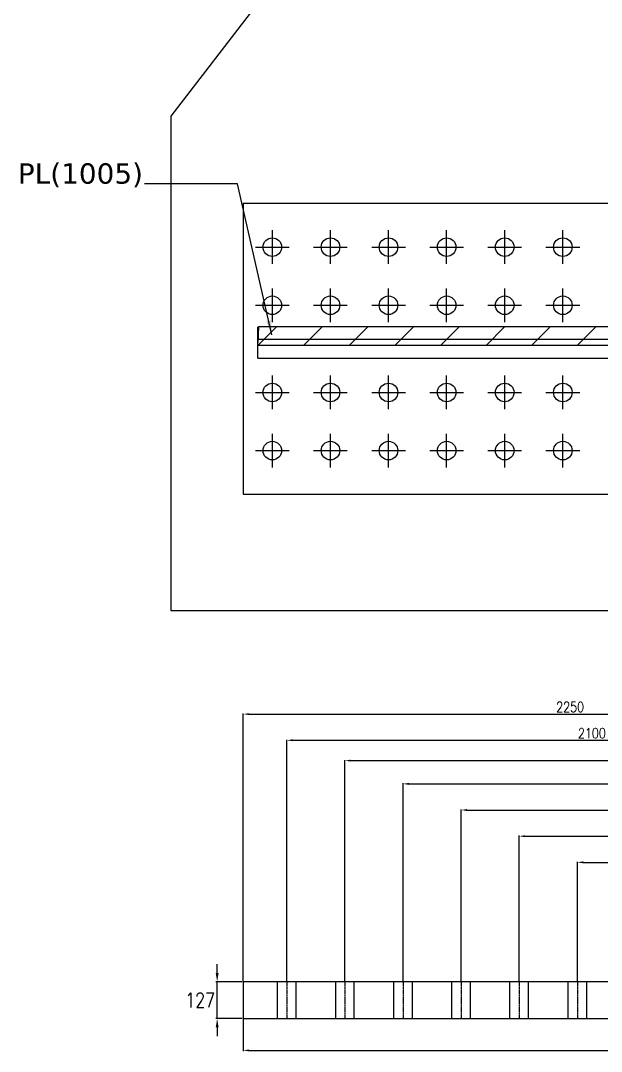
# Model space of a CAD drawing. Header units: millimetres. Extents: x 1541 to 289025, y -12015 to 47026.
# Drawn here: x 61221 to 63220, y 7033 to 10579 of the extents above; entities that cross this region are included whole.
import ezdxf

# ---------------------------------------------------------------- set-up
doc = ezdxf.new("R2010")
doc.units = ezdxf.units.MM
doc.header["$LTSCALE"] = 0.1
doc.linetypes.add('DASHDOT', pattern=[25.4, 12.7, -6.35, 0, -6.35])
for name, color, linetype in [('CONCRETO', 2, 'Continuous'), ('COTAS', 8, 'Continuous'), ('EJE PERNO', 1, 'DASHDOT'), ('PERNOS', 3, 'Continuous'), ('PLATINA', 5, 'Continuous'), ('TEXTO GENERAL', 3, 'Continuous')]:
    doc.layers.add(name, color=color, linetype=linetype)
doc.styles.add('CNI_COTAS', font='romans.shx', dxfattribs={"width": 0.8})
doc.styles.add('TEXTO GENERAL', font='verdana.ttf', dxfattribs={"height": 0.9})
doc.dimstyles.new('1.2', dxfattribs={"dimscale": 0, "dimtxt": 35, "dimasz": 20, "dimexe": 2, "dimexo": 2, "dimgap": 7, "dimtad": 1, "dimdec": 0, "dimzin": 4, "dimdsep": 46, "dimtxsty": 'CNI_COTAS', "dimcen": 0, "dimclrd": 256, "dimclrt": 3, "dimadec": 0, "dimazin": 0, "dimtfac": 1, "dimtdec": 0, "dimtmove": 2, "dimatfit": 0, "dimfxl": 0.05, "dimtolj": 1, "dimtzin": 0, "dimarcsym": 1})
doc.dimstyles.new('1.3', dxfattribs={"dimscale": 0, "dimtxt": 50, "dimasz": 30, "dimexe": 4, "dimexo": 4, "dimgap": 9, "dimtad": 1, "dimdec": 0, "dimzin": 4, "dimdsep": 46, "dimtxsty": 'CNI_COTAS', "dimcen": 0, "dimclrd": 256, "dimclrt": 3, "dimadec": 0, "dimazin": 0, "dimtfac": 1, "dimtdec": 0, "dimtmove": 2, "dimatfit": 0, "dimfxl": 0.05, "dimtolj": 1, "dimtzin": 0, "dimarcsym": 0})
doc.dimstyles.new('1.4', dxfattribs={"dimscale": 0, "dimtxt": 70, "dimasz": 50, "dimexe": 4, "dimexo": 4, "dimgap": 15, "dimtad": 1, "dimdec": 0, "dimzin": 4, "dimdsep": 46, "dimtxsty": 'CNI_COTAS', "dimcen": 0, "dimclrd": 256, "dimclrt": 3, "dimadec": 0, "dimazin": 0, "dimtfac": 1, "dimtdec": 0, "dimtmove": 2, "dimatfit": 0, "dimfxl": 0.05, "dimtolj": 1, "dimtzin": 0, "dimarcsym": 0})

# ---------------------------------------------------------------- blocks, each defined once
blk = doc.blocks.new('*D2668')
at = {"layer": 'COTAS', "lineweight": -2, "ltscale": 3, "transparency": 16777216}
for p, q in [((61897.1, 7302.5), (61897.1, 7332.5)), ((61897.1, 7145.5), (61897.1, 7272.5)), ((61897.1, 7115.5), (61897.1, 7085.5))]:
    blk.add_line(p, q, dxfattribs=at)
at = {"layer": 'COTAS', "color": 0, "lineweight": -2, "ltscale": 3, "transparency": 16777216}
for p, q in [((61983.1, 7272.5), (61893.1, 7272.5)), ((61983.1, 7145.5), (61893.1, 7145.5))]:
    blk.add_line(p, q, dxfattribs=at)
at = {"layer": 'COTAS', "ltscale": 3, "transparency": 16777216}
for points in [[(61892.1, 7302.5), (61902.1, 7302.5), (61897.1, 7272.5)], [(61892.1, 7115.5), (61902.1, 7115.5), (61897.1, 7145.5)]]:
    blk.add_solid(points, dxfattribs=at)
at = {"layer": 'Defpoints', "color": 0, "ltscale": 3, "transparency": 16777216}
for p in [(61897.1, 7272.5), (61987.1, 7272.5), (61987.1, 7145.5)]:
    blk.add_point(p, dxfattribs=at)
at = {"layer": 'COTAS', "color": 3, "ltscale": 3, "transparency": 16777216, "insert": (61838.6, 7209), "char_height": 50, "attachment_point": 5, "rotation": 0.2, "style": 'CNI_COTAS'}
blk.add_mtext('\\A1;127', dxfattribs=at)
blk = doc.blocks.new('*D2208')
at = {"layer": 'COTAS', "color": 0, "lineweight": -2, "transparency": 16777216}
for p, q in [((61987.1, 7143.5), (61987.1, 7034)), ((66487.1, 7143.5), (66487.1, 7034))]:
    blk.add_line(p, q, dxfattribs=at)
at = {"layer": 'COTAS', "lineweight": -2, "transparency": 16777216}
blk.add_line((62007.1, 7036), (66467.1, 7036), dxfattribs=at)
at = {"layer": 'COTAS', "transparency": 16777216}
for points in [[(62007.1, 7039.4), (62007.1, 7032.7), (61987.1, 7036)], [(66467.1, 7039.4), (66467.1, 7032.7), (66487.1, 7036)]]:
    blk.add_solid(points, dxfattribs=at)
at = {"layer": 'Defpoints', "color": 0, "transparency": 16777216}
for p in [(61987.1, 7145.5), (66487.1, 7145.5), (66487.1, 7036)]:
    blk.add_point(p, dxfattribs=at)
at = {"layer": 'COTAS', "color": 3, "transparency": 16777216, "insert": (64237.1, 7060.5), "char_height": 35, "attachment_point": 5, "style": 'CNI_COTAS'}
blk.add_mtext('\\A1;4500', dxfattribs=at)
blk = doc.blocks.new('*D2180')
at = {"layer": 'COTAS', "color": 0, "lineweight": -2, "transparency": 16777216}
for p, q in [((63137.1, 7274.5), (63137.1, 7685)), ((64237.1, 7274.5), (64237.1, 7685))]:
    blk.add_line(p, q, dxfattribs=at)
at = {"layer": 'COTAS', "lineweight": -2, "transparency": 16777216}
blk.add_line((63157.1, 7683), (64217.1, 7683), dxfattribs=at)
at = {"layer": 'COTAS', "transparency": 16777216}
for points in [[(63157.1, 7686.4), (63157.1, 7679.7), (63137.1, 7683)], [(64217.1, 7686.4), (64217.1, 7679.7), (64237.1, 7683)]]:
    blk.add_solid(points, dxfattribs=at)
at = {"layer": 'Defpoints', "color": 0, "transparency": 16777216}
for p in [(64237.1, 7683), (63137.1, 7272.5), (64237.1, 7272.5)]:
    blk.add_point(p, dxfattribs=at)
at = {"layer": 'COTAS', "color": 3, "transparency": 16777216, "insert": (63687.1, 7707.5), "char_height": 35, "attachment_point": 5, "style": 'CNI_COTAS'}
blk.add_mtext('\\A1;1100', dxfattribs=at)
blk = doc.blocks.new('*D2181')
at = {"layer": 'COTAS', "color": 0, "lineweight": -2, "transparency": 16777216}
for p, q in [((62937.1, 7274.5), (62937.1, 7775)), ((64237.1, 7274.5), (64237.1, 7775))]:
    blk.add_line(p, q, dxfattribs=at)
at = {"layer": 'COTAS', "lineweight": -2, "transparency": 16777216}
blk.add_line((62957.1, 7773), (64217.1, 7773), dxfattribs=at)
at = {"layer": 'COTAS', "transparency": 16777216}
for points in [[(62957.1, 7776.4), (62957.1, 7769.7), (62937.1, 7773)], [(64217.1, 7776.4), (64217.1, 7769.7), (64237.1, 7773)]]:
    blk.add_solid(points, dxfattribs=at)
at = {"layer": 'Defpoints', "color": 0, "transparency": 16777216}
for p in [(64237.1, 7773), (62937.1, 7272.5), (64237.1, 7272.5)]:
    blk.add_point(p, dxfattribs=at)
at = {"layer": 'COTAS', "color": 3, "transparency": 16777216, "insert": (63587.1, 7797.5), "char_height": 35, "attachment_point": 5, "style": 'CNI_COTAS'}
blk.add_mtext('\\A1;1300', dxfattribs=at)
blk = doc.blocks.new('*D2182')
at = {"layer": 'COTAS', "color": 0, "lineweight": -2, "transparency": 16777216}
for p, q in [((62737.1, 7274.5), (62737.1, 7865)), ((64237.1, 7274.5), (64237.1, 7865))]:
    blk.add_line(p, q, dxfattribs=at)
at = {"layer": 'COTAS', "lineweight": -2, "transparency": 16777216}
blk.add_line((62757.1, 7863), (64217.1, 7863), dxfattribs=at)
at = {"layer": 'COTAS', "transparency": 16777216}
for points in [[(62757.1, 7866.4), (62757.1, 7859.7), (62737.1, 7863)], [(64217.1, 7866.4), (64217.1, 7859.7), (64237.1, 7863)]]:
    blk.add_solid(points, dxfattribs=at)
at = {"layer": 'Defpoints', "color": 0, "transparency": 16777216}
for p in [(64237.1, 7863), (62737.1, 7272.5), (64237.1, 7272.5)]:
    blk.add_point(p, dxfattribs=at)
at = {"layer": 'COTAS', "color": 3, "transparency": 16777216, "insert": (63487.1, 7887.5), "char_height": 35, "attachment_point": 5, "style": 'CNI_COTAS'}
blk.add_mtext('\\A1;1500', dxfattribs=at)
blk = doc.blocks.new('*D2183')
at = {"layer": 'COTAS', "color": 0, "lineweight": -2, "transparency": 16777216}
for p, q in [((62537.1, 7274.5), (62537.1, 7955)), ((64237.1, 7274.5), (64237.1, 7955))]:
    blk.add_line(p, q, dxfattribs=at)
at = {"layer": 'COTAS', "lineweight": -2, "transparency": 16777216}
blk.add_line((62557.1, 7953), (64217.1, 7953), dxfattribs=at)
at = {"layer": 'COTAS', "transparency": 16777216}
for points in [[(62557.1, 7956.4), (62557.1, 7949.7), (62537.1, 7953)], [(64217.1, 7956.4), (64217.1, 7949.7), (64237.1, 7953)]]:
    blk.add_solid(points, dxfattribs=at)
at = {"layer": 'Defpoints', "color": 0, "transparency": 16777216}
for p in [(64237.1, 7953), (62537.1, 7272.5), (64237.1, 7272.5)]:
    blk.add_point(p, dxfattribs=at)
at = {"layer": 'COTAS', "color": 3, "transparency": 16777216, "insert": (63387.1, 7977.5), "char_height": 35, "attachment_point": 5, "style": 'CNI_COTAS'}
blk.add_mtext('\\A1;1700', dxfattribs=at)
blk = doc.blocks.new('*D2184')
at = {"layer": 'COTAS', "color": 0, "lineweight": -2, "transparency": 16777216}
for p, q in [((62337.1, 7274.5), (62337.1, 8035)), ((64237.1, 7274.5), (64237.1, 8035))]:
    blk.add_line(p, q, dxfattribs=at)
at = {"layer": 'COTAS', "lineweight": -2, "transparency": 16777216}
blk.add_line((62357.1, 8033), (64217.1, 8033), dxfattribs=at)
at = {"layer": 'COTAS', "transparency": 16777216}
for points in [[(62357.1, 8036.4), (62357.1, 8029.7), (62337.1, 8033)], [(64217.1, 8036.4), (64217.1, 8029.7), (64237.1, 8033)]]:
    blk.add_solid(points, dxfattribs=at)
at = {"layer": 'Defpoints', "color": 0, "transparency": 16777216}
for p in [(64237.1, 8033), (62337.1, 7272.5), (64237.1, 7272.5)]:
    blk.add_point(p, dxfattribs=at)
at = {"layer": 'COTAS', "color": 3, "transparency": 16777216, "insert": (63287.1, 8057.5), "char_height": 35, "attachment_point": 5, "style": 'CNI_COTAS'}
blk.add_mtext('\\A1;1900', dxfattribs=at)
blk = doc.blocks.new('*D2185')
at = {"layer": 'COTAS', "color": 0, "lineweight": -2, "transparency": 16777216}
for p, q in [((62137.1, 7274.5), (62137.1, 8105)), ((64237.1, 7274.5), (64237.1, 8105))]:
    blk.add_line(p, q, dxfattribs=at)
at = {"layer": 'COTAS', "lineweight": -2, "transparency": 16777216}
blk.add_line((62157.1, 8103), (64217.1, 8103), dxfattribs=at)
at = {"layer": 'COTAS', "transparency": 16777216}
for points in [[(62157.1, 8106.4), (62157.1, 8099.7), (62137.1, 8103)], [(64217.1, 8106.4), (64217.1, 8099.7), (64237.1, 8103)]]:
    blk.add_solid(points, dxfattribs=at)
at = {"layer": 'Defpoints', "color": 0, "transparency": 16777216}
for p in [(64237.1, 8103), (62137.1, 7272.5), (64237.1, 7272.5)]:
    blk.add_point(p, dxfattribs=at)
at = {"layer": 'COTAS', "color": 3, "transparency": 16777216, "insert": (63187.1, 8127.5), "char_height": 35, "attachment_point": 5, "style": 'CNI_COTAS'}
blk.add_mtext('\\A1;2100', dxfattribs=at)
blk = doc.blocks.new('*D2186')
at = {"layer": 'COTAS', "color": 0, "lineweight": -2, "transparency": 16777216}
for p, q in [((61987.1, 7274.5), (61987.1, 8195)), ((64237.1, 7274.5), (64237.1, 8195))]:
    blk.add_line(p, q, dxfattribs=at)
at = {"layer": 'COTAS', "lineweight": -2, "transparency": 16777216}
blk.add_line((62007.1, 8193), (64217.1, 8193), dxfattribs=at)
at = {"layer": 'COTAS', "transparency": 16777216}
for points in [[(62007.1, 8196.4), (62007.1, 8189.7), (61987.1, 8193)], [(64217.1, 8196.4), (64217.1, 8189.7), (64237.1, 8193)]]:
    blk.add_solid(points, dxfattribs=at)
at = {"layer": 'Defpoints', "color": 0, "transparency": 16777216}
for p in [(64237.1, 8193), (61987.1, 7272.5), (64237.1, 7272.5)]:
    blk.add_point(p, dxfattribs=at)
at = {"layer": 'COTAS', "color": 3, "transparency": 16777216, "insert": (63112.1, 8217.5), "char_height": 35, "attachment_point": 5, "style": 'CNI_COTAS'}
blk.add_mtext('\\A1;2250', dxfattribs=at)
blk = doc.blocks.new('A$C3a5a2e85')
at = {"linetype": 'Continuous'}
h = blk.add_hatch(dxfattribs=at)
h.set_pattern_fill('', scale=35, angle=180, style=0, pattern_type=0)
h.set_pattern_definition([(225, (66437.13, 9460.98), (78.5772, -78.5772), [])])
h.paths.add_polyline_path([(62037.1, 9461), (66437.1, 9461), (66437.1, 9471.4), (66434.8, 9525.2), (62039.5, 9525.2), (62037.1, 9471.4)])
at = {"color": 3, "linetype": 'Continuous'}
for p, q in [((62087.1, 9741.7), (62087.1, 9857.7)), ((62287.1, 9741.7), (62287.1, 9857.7)), ((62487.1, 9741.7), (62487.1, 9857.7)), ((62687.1, 9741.7), (62687.1, 9857.7)), ((62887.1, 9741.7), (62887.1, 9857.7)), ((63087.1, 9741.7), (63087.1, 9857.7)), ((62029.1, 9799.7), (62145.1, 9799.7)), ((62229.1, 9799.7), (62345.1, 9799.7)), ((62429.1, 9799.7), (62545.1, 9799.7)), ((62629.1, 9799.7), (62745.1, 9799.7)), ((62829.1, 9799.7), (62945.1, 9799.7)), ((63029.1, 9799.7), (63145.1, 9799.7)), ((62087.1, 9541.7), (62087.1, 9657.7)), ((62287.1, 9541.7), (62287.1, 9657.7)), ((62487.1, 9541.7), (62487.1, 9657.7)), ((62687.1, 9541.7), (62687.1, 9657.7)), ((62887.1, 9541.7), (62887.1, 9657.7)), ((63087.1, 9541.7), (63087.1, 9657.7)), ((62029.1, 9599.7), (62145.1, 9599.7)), ((62229.1, 9599.7), (62345.1, 9599.7)), ((62429.1, 9599.7), (62545.1, 9599.7)), ((62629.1, 9599.7), (62745.1, 9599.7)), ((62829.1, 9599.7), (62945.1, 9599.7)), ((63029.1, 9599.7), (63145.1, 9599.7)), ((62087.1, 9241.7), (62087.1, 9357.7)), ((62287.1, 9241.7), (62287.1, 9357.7)), ((62487.1, 9241.7), (62487.1, 9357.7)), ((62687.1, 9241.7), (62687.1, 9357.7)), ((62887.1, 9241.7), (62887.1, 9357.7)), ((63087.1, 9241.7), (63087.1, 9357.7)), ((62029.1, 9299.7), (62145.1, 9299.7)), ((62229.1, 9299.7), (62345.1, 9299.7)), ((62429.1, 9299.7), (62545.1, 9299.7)), ((62629.1, 9299.7), (62745.1, 9299.7)), ((62829.1, 9299.7), (62945.1, 9299.7)), ((63029.1, 9299.7), (63145.1, 9299.7)), ((62087.1, 9041.7), (62087.1, 9157.7)), ((62287.1, 9041.7), (62287.1, 9157.7)), ((62487.1, 9041.7), (62487.1, 9157.7)), ((62687.1, 9041.7), (62687.1, 9157.7)), ((62887.1, 9041.7), (62887.1, 9157.7)), ((63087.1, 9041.7), (63087.1, 9157.7)), ((62029.1, 9099.7), (62145.1, 9099.7)), ((62229.1, 9099.7), (62345.1, 9099.7)), ((62429.1, 9099.7), (62545.1, 9099.7)), ((62629.1, 9099.7), (62745.1, 9099.7)), ((62829.1, 9099.7), (62945.1, 9099.7)), ((63029.1, 9099.7), (63145.1, 9099.7))]:
    blk.add_line(p, q, dxfattribs=at)
at = {"layer": 'CONCRETO', "linetype": 'Continuous'}
blk.add_lwpolyline([(61737.5, 8549.7), (66687.1, 8549.7), (66737.1, 8549.7), (66737.1, 10249.7), (64737.3, 12846.7), (63737.3, 12846.7), (61737.5, 10249.7)], close=True, dxfattribs=at)
at = {"layer": 'EJE PERNO'}
for p, q in [((62137.1, 7272.5), (62137.1, 7145.5)), ((62337.1, 7272.5), (62337.1, 7145.5)), ((62537.1, 7272.5), (62537.1, 7145.5)), ((62737.1, 7272.5), (62737.1, 7145.5)), ((62937.1, 7272.5), (62937.1, 7145.5)), ((63137.1, 7272.5), (63137.1, 7145.5))]:
    blk.add_line(p, q, dxfattribs=at)
at = {"layer": 'PERNOS', "ltscale": 3}
for p, q in [((62105.1, 7145.5), (62105.1, 7272.5)), ((62169.1, 7145.5), (62169.1, 7272.5)), ((62305.1, 7145.5), (62305.1, 7272.5)), ((62369.1, 7145.5), (62369.1, 7272.5)), ((62505.1, 7145.5), (62505.1, 7272.5)), ((62569.1, 7145.5), (62569.1, 7272.5)), ((62705.1, 7145.5), (62705.1, 7272.5)), ((62769.1, 7145.5), (62769.1, 7272.5)), ((62905.1, 7145.5), (62905.1, 7272.5)), ((62969.1, 7145.5), (62969.1, 7272.5)), ((63105.1, 7145.5), (63105.1, 7272.5)), ((63169.1, 7145.5), (63169.1, 7272.5))]:
    blk.add_line(p, q, dxfattribs=at)
for centre in [(62087.1, 9799.7), (62287.1, 9799.7), (62487.1, 9799.7), (62687.1, 9799.7), (62887.1, 9799.7), (63087.1, 9799.7), (62087.1, 9599.7), (62287.1, 9599.7), (62487.1, 9599.7), (62687.1, 9599.7), (62887.1, 9599.7), (63087.1, 9599.7), (62087.1, 9299.7), (62287.1, 9299.7), (62487.1, 9299.7), (62687.1, 9299.7), (62887.1, 9299.7), (63087.1, 9299.7), (62087.1, 9099.7), (62287.1, 9099.7), (62487.1, 9099.7), (62687.1, 9099.7), (62887.1, 9099.7), (63087.1, 9099.7)]:
    blk.add_circle(centre, 32, dxfattribs=at)
at = {"layer": 'PLATINA', "linetype": 'Continuous'}
for p, q in [((62039.5, 9525.2), (62037.1, 9524.8)), ((62039.5, 9525.2), (62037.1, 9471.4)), ((62037.1, 9471.4), (62037.1, 9524.8)), ((66434.8, 9525.2), (62039.5, 9525.2)), ((66437.1, 9481.6), (62037.1, 9481.6)), ((62037.1, 9461), (62037.1, 9471.4)), ((62037.1, 9461), (62037.1, 9471.4)), ((62037.1, 9417.8), (62037.1, 9461)), ((66437.1, 9461), (62037.1, 9461)), ((62037.1, 9417.8), (63875.3, 9417.8))]:
    blk.add_line(p, q, dxfattribs=at)
for points in [[(61987.1, 8949.7), (66487.1, 8949.7), (66487.1, 9949.7), (61987.1, 9949.7)], [(61987.1, 7145.5), (66487.1, 7145.5), (66487.1, 7272.5), (61987.1, 7272.5)]]:
    blk.add_lwpolyline(points, close=True, dxfattribs=at)
at = {"layer": 'TEXTO GENERAL', "color": 3, "style": 'TEXTO GENERAL'}
blk.add_text('PL(1005)', height=70, dxfattribs=at).set_placement((61211.1, 10018))
at = {"layer": 'COTAS'}
for base, p1, picture, middle in [((64237.1, 8193), (61987.1, 7272.5), '*D2186', (63112.1, 8217.5)), ((64237.1, 8103), (62137.1, 7272.5), '*D2185', (63187.1, 8127.5)), ((64237.1, 8033), (62337.1, 7272.5), '*D2184', (63287.1, 8057.5)), ((64237.1, 7953), (62537.1, 7272.5), '*D2183', (63387.1, 7977.5)), ((64237.1, 7863), (62737.1, 7272.5), '*D2182', (63487.1, 7887.5)), ((64237.1, 7773), (62937.1, 7272.5), '*D2181', (63587.1, 7797.5)), ((64237.1, 7683), (63137.1, 7272.5), '*D2180', (63687.1, 7707.5))]:
    dim = blk.add_linear_dim(base=base, p1=p1, p2=(64237.1, 7272.5), angle=180, dimstyle='1.2', override={"dimscale": 1}, dxfattribs=at)
    dim.commit()
    dim.dimension.update_dxf_attribs({"geometry": picture, "text_midpoint": middle})
at = {"layer": 'COTAS', "ltscale": 3}
dim = blk.add_linear_dim(base=(61897.1, 7272.5), p1=(61987.1, 7145.5), p2=(61987.1, 7272.5), angle=270, dimstyle='1.3', override={"dimscale": 1}, dxfattribs=at)
dim.commit()
dim.dimension.update_dxf_attribs({"geometry": '*D2668', "text_midpoint": (61838.6, 7209), "text_rotation": 0.2})
at = {"layer": 'COTAS'}
dim = blk.add_linear_dim(base=(66487.1, 7036), p1=(61987.1, 7145.5), p2=(66487.1, 7145.5), dimstyle='1.2', override={"dimscale": 1}, dxfattribs=at)
dim.commit()
dim.dimension.update_dxf_attribs({"geometry": '*D2208', "text_midpoint": (64237.1, 7060.5)})
blk.add_leader([(62085.6, 9497.7), (61966.6, 10018), (61647, 10018)], dimstyle='1.4', override={"dimscale": 1, "dimtad": 0}, dxfattribs=at)

msp = doc.modelspace()

# ---------------------------------------------------------------- block references
at = {"layer": 'COTAS'}
msp.add_blockref('A$C3a5a2e85', (0, 0), dxfattribs=at)

doc.saveas('drawing.dxf')
